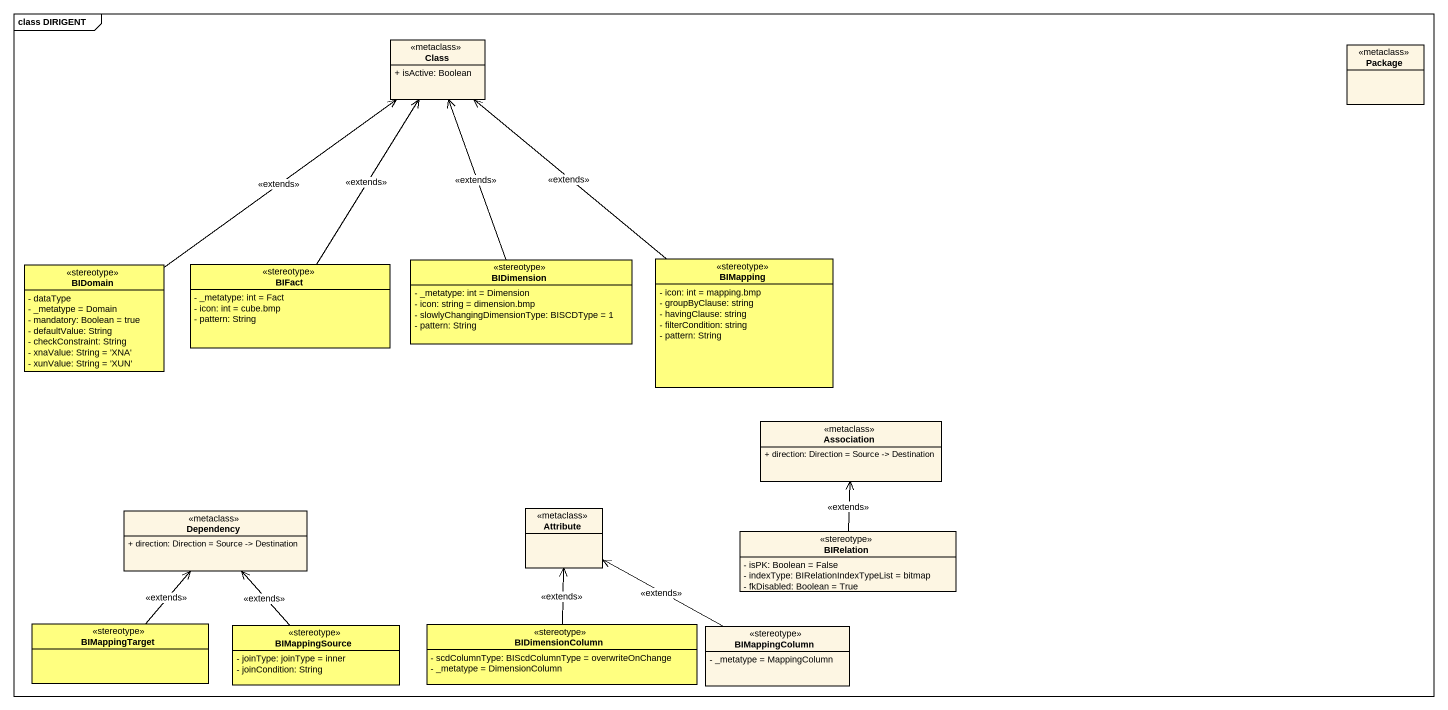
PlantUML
@startuml
mainframe class DIRIGENT
hide circle
hide empty members
skinparam classAttributeIconSize 0
class "Class" as Class_ <<metaclass>> {
  + isActive: Boolean
}
class "Package" as Package_ <<metaclass>>
class BIDomain <<stereotype>> #FFFF80 {
  - dataType
  - _metatype = Domain
  - mandatory: Boolean = true
  - defaultValue: String
  - checkConstraint: String
  - xnaValue: String = 'XNA'
  - xunValue: String = 'XUN'
}
class BIFact <<stereotype>> #FFFF80 {
  - _metatype: int = Fact
  - icon: int = cube.bmp
  - pattern: String
}
class BIDimension <<stereotype>> #FFFF80 {
  - _metatype: int = Dimension
  - icon: string = dimension.bmp
  - slowlyChangingDimensionType: BISCDType = 1
  - pattern: String
}
class BIMapping <<stereotype>> #FFFF80 {
  - icon: int = mapping.bmp
  - groupByClause: string
  - havingClause: string
  - filterCondition: string
  - pattern: String
}
class Association <<metaclass>> {
  + direction: Direction = Source -> Destination
}
class Dependency <<metaclass>> {
  + direction: Direction = Source -> Destination
}
class Attribute <<metaclass>>
class BIRelation <<stereotype>> {
  - isPK: Boolean = False
  - indexType: BIRelationIndexTypeList = bitmap
  - fkDisabled: Boolean = True
}
class BIMappingTarget <<stereotype>> #FFFF80
class BIMappingSource <<stereotype>> #FFFF80 {
  - joinType: joinType = inner
  - joinCondition: String
}
class BIDimensionColumn <<stereotype>> #FFFF80 {
  - scdColumnType: BIScdColumnType = overwriteOnChange
  - _metatype = DimensionColumn
}
class BIMappingColumn <<stereotype>> {
  - _metatype = MappingColumn
}
BIDomain -up-> Class_ : <<extends>>
BIFact -up-> Class_ : <<extends>>
BIDimension -up-> Class_ : <<extends>>
BIMapping -up-> Class_ : <<extends>>
BIRelation -up-> Association : <<extends>>
BIMappingTarget -up-> Dependency : <<extends>>
BIMappingSource -up-> Dependency : <<extends>>
BIDimensionColumn -up-> Attribute : <<extends>>
BIMappingColumn -left-> Attribute : <<extends>>
@enduml
